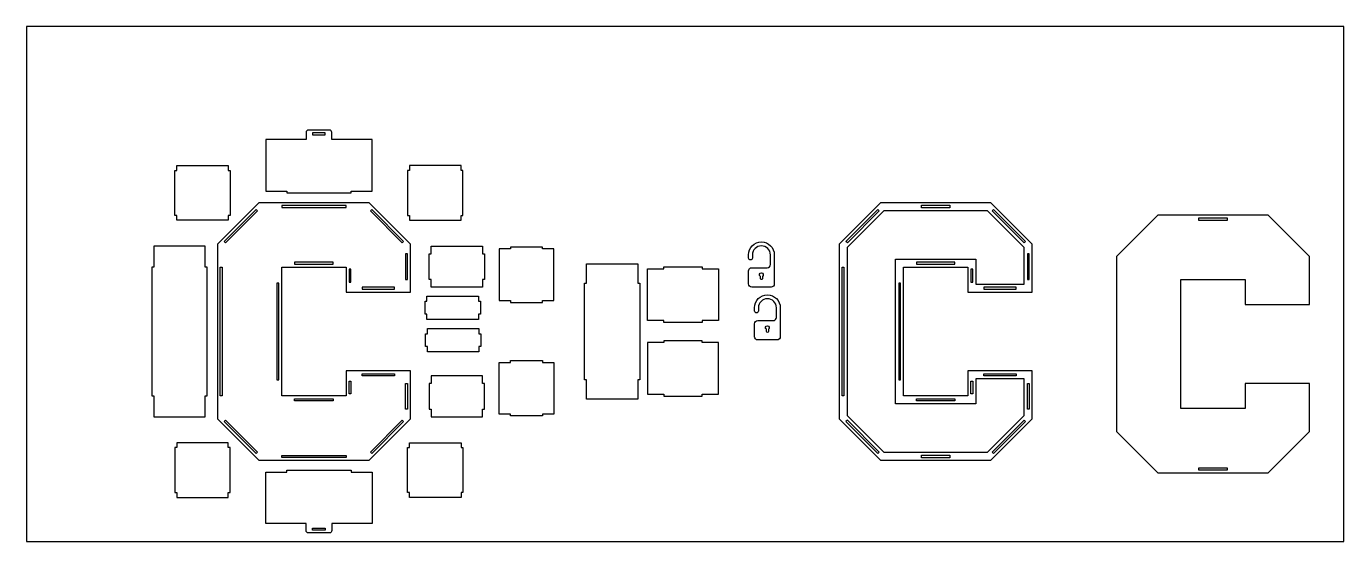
# Model space of a CAD drawing. Header units: millimetres. Extents: x 2959 to 5006, y 423 to 1223.
import ezdxf

# ---------------------------------------------------------------- set-up
doc = ezdxf.new("R2010")
doc.units = ezdxf.units.MM

msp = doc.modelspace()

# ---------------------------------------------------------------- linework, layer by layer
for points in [[(2959.1, 422.6), (5006.2, 422.6), (5006.2, 1222.6), (2959.1, 1222.6)], [(3403.7, 1057.5), (3403.7, 1054), (3423.7, 1054), (3423.7, 1057.5)], [(3272.9, 999.1), (3275.9, 999.1), (3275.9, 929.1), (3272.9, 929.1), (3272.9, 921.7), (3192.9, 921.7), (3192.9, 929.1), (3189.9, 929.1), (3189.9, 999.1), (3192.9, 999.1), (3192.9, 1006.4), (3272.9, 1006.4)], [(3554.6, 999.1), (3551.6, 999.1), (3551.6, 929.1), (3554.6, 929.1), (3554.6, 921.7), (3634.6, 921.7), (3634.6, 929.1), (3637.6, 929.1), (3637.6, 999.1), (3634.6, 999.1), (3634.6, 1006.4), (3554.6, 1006.4)], [(3456, 810.1), (3556, 810.1), (3556, 884.6), (3491.7, 948.9), (3320.3, 948.9), (3256, 884.6), (3256, 613.2), (3320.3, 548.9), (3491.7, 548.9), (3556, 613.2), (3556, 687.7), (3456, 687.7), (3456, 648.9), (3356, 648.9), (3356, 848.9), (3456, 848.9)], [(3356, 941.4), (3456, 941.4), (3456, 944.4), (3356, 944.4)], [(4422.2, 810.1), (4522.2, 810.1), (4522.2, 884.6), (4457.9, 948.9), (4286.5, 948.9), (4222.2, 884.6), (4222.2, 613.2), (4286.5, 548.9), (4457.9, 548.9), (4522.2, 613.2), (4522.2, 687.7), (4422.2, 687.7), (4422.2, 648.9), (4322.2, 648.9), (4322.2, 848.9), (4422.2, 848.9)], [(4350.2, 944.9), (4394.2, 944.9), (4394.2, 940.9), (4350.2, 940.9)], [(3318.2, 936.2), (3268.7, 886.7), (3266.6, 888.8), (3316.1, 938.3)], [(3493.8, 936.2), (3543.3, 886.7), (3545.4, 888.8), (3495.9, 938.3)], [(4284.4, 936.2), (4234.9, 886.7), (4232.8, 888.8), (4282.3, 938.3)], [(4434.7, 822.6), (4509.7, 822.6), (4509.7, 879.4), (4452.7, 936.4), (4291.7, 936.4), (4234.7, 879.4), (4234.7, 618.4), (4291.7, 561.4), (4452.7, 561.4), (4509.7, 618.4), (4509.7, 675.2), (4434.7, 675.2), (4434.7, 636.4), (4309.7, 636.4), (4309.7, 861.4), (4434.7, 861.4)], [(4460, 936.2), (4509.5, 886.7), (4511.6, 888.8), (4462.1, 938.3)], [(4853.3, 790.7), (4953.3, 790.7), (4953.3, 865.1), (4889, 929.4), (4717.6, 929.4), (4653.3, 865.1), (4653.3, 593.7), (4717.6, 529.4), (4889, 529.4), (4953.3, 593.7), (4953.3, 668.2), (4853.3, 668.2), (4853.3, 629.4), (4753.3, 629.4), (4753.3, 829.4), (4853.3, 829.4)], [(4781.3, 925.4), (4825.3, 925.4), (4825.3, 921.4), (4781.3, 921.4)], [(3157.2, 848.9), (3154.2, 848.9), (3154.2, 648.9), (3157.2, 648.9), (3157.2, 616.3), (3237.2, 616.3), (3237.2, 648.9), (3240.2, 648.9), (3240.2, 848.9), (3237.2, 848.9), (3237.2, 881.5), (3157.2, 881.5)], [(3588, 869.5), (3588, 881.5), (3668, 881.5), (3668, 869.5), (3671, 869.5), (3671, 829.5), (3668, 829.5), (3668, 817.6), (3588, 817.6), (3588, 829.5), (3585, 829.5), (3585, 869.5)], [(3548.5, 829.5), (3551.5, 829.5), (3551.5, 869.5), (3548.5, 869.5)], [(3711.4, 797), (3711.4, 794), (3761.4, 794), (3761.4, 797), (3778.9, 797), (3778.9, 877), (3761.4, 877), (3761.4, 880), (3711.4, 880), (3711.4, 877), (3693.9, 877), (3693.9, 797)], [(4514.7, 829.5), (4517.7, 829.5), (4517.7, 869.5), (4514.7, 869.5)], [(3260.5, 648.9), (3260.5, 848.9), (3263.5, 848.9), (3263.5, 648.9)], [(3376, 853.4), (3436, 853.4), (3436, 856.4), (3376, 856.4)], [(3460.5, 845.7), (3460.5, 825.7), (3463.5, 825.7), (3463.5, 845.7)], [(3829.5, 673.9), (3826.5, 673.9), (3826.5, 823.9), (3829.5, 823.9), (3829.5, 853.9), (3909.5, 853.9), (3909.5, 823.9), (3912.5, 823.9), (3912.5, 673.9), (3909.5, 673.9), (3909.5, 643.9), (3829.5, 643.9)], [(3949.5, 846.1), (3949.5, 849.1), (4009.5, 849.1), (4009.5, 846.1), (4034.5, 846.1), (4034.5, 766.1), (4009.5, 766.1), (4009.5, 763.1), (3949.5, 763.1), (3949.5, 766.1), (3924.5, 766.1), (3924.5, 846.1)], [(4226.7, 648.9), (4226.7, 848.9), (4229.7, 848.9), (4229.7, 648.9)], [(4342.2, 853.4), (4402.2, 853.4), (4402.2, 856.4), (4342.2, 856.4)], [(4426.7, 845.7), (4426.7, 825.7), (4429.7, 825.7), (4429.7, 845.7)], [(3348.5, 823.9), (3348.5, 673.9), (3351.5, 673.9), (3351.5, 823.9)], [(4314.7, 823.9), (4314.7, 673.9), (4317.7, 673.9), (4317.7, 823.9)], [(3481, 814.6), (3531, 814.6), (3531, 817.6), (3481, 817.6)], [(3581.7, 795.8), (3581.7, 803.9), (3661.7, 803.9), (3661.7, 795.8), (3664.7, 795.8), (3664.7, 775.8), (3661.7, 775.8), (3661.7, 767.6), (3581.7, 767.6), (3581.7, 775.8), (3578.7, 775.8), (3578.7, 795.8)], [(4447.2, 814.6), (4497.2, 814.6), (4497.2, 817.6), (4447.2, 817.6)], [(3582.3, 745.5), (3582.3, 753.6), (3662.3, 753.6), (3662.3, 745.5), (3665.3, 745.5), (3665.3, 725.5), (3662.3, 725.5), (3662.3, 717.3), (3582.3, 717.3), (3582.3, 725.5), (3579.3, 725.5), (3579.3, 745.5)], [(3949.5, 651.6), (3949.5, 648.6), (4009.5, 648.6), (4009.5, 651.6), (4034.5, 651.6), (4034.5, 731.6), (4009.5, 731.6), (4009.5, 734.6), (3949.5, 734.6), (3949.5, 731.6), (3924.5, 731.6), (3924.5, 651.6)], [(3711.4, 700.7), (3711.4, 703.7), (3761.4, 703.7), (3761.4, 700.7), (3778.9, 700.7), (3778.9, 620.7), (3761.4, 620.7), (3761.4, 617.7), (3711.4, 617.7), (3711.4, 620.7), (3693.9, 620.7), (3693.9, 700.7)], [(3481, 683.2), (3531, 683.2), (3531, 680.2), (3481, 680.2)], [(3588, 628.2), (3588, 616.3), (3668, 616.3), (3668, 628.2), (3671, 628.2), (3671, 668.2), (3668, 668.2), (3668, 680.2), (3588, 680.2), (3588, 668.2), (3585, 668.2), (3585, 628.2)], [(4447.2, 683.2), (4497.2, 683.2), (4497.2, 680.2), (4447.2, 680.2)], [(3460.5, 652), (3460.5, 672), (3463.5, 672), (3463.5, 652)], [(3548.5, 668.2), (3551.5, 668.2), (3551.5, 628.2), (3548.5, 628.2)], [(4426.7, 652), (4426.7, 672), (4429.7, 672), (4429.7, 652)], [(4514.7, 668.2), (4517.7, 668.2), (4517.7, 628.2), (4514.7, 628.2)], [(3376, 644.4), (3436, 644.4), (3436, 641.4), (3376, 641.4)], [(4342.2, 644.4), (4402.2, 644.4), (4402.2, 641.4), (4342.2, 641.4)], [(3318.2, 561.6), (3268.7, 611.1), (3266.6, 609), (3316.1, 559.5)], [(3493.8, 561.6), (3543.3, 611.1), (3545.4, 609), (3495.9, 559.5)], [(4284.4, 561.6), (4234.9, 611.1), (4232.8, 609), (4282.3, 559.5)], [(4460, 561.6), (4509.5, 611.1), (4511.6, 609), (4462.1, 559.5)], [(3272.9, 498.7), (3275.9, 498.7), (3275.9, 568.7), (3272.9, 568.7), (3272.9, 576), (3192.9, 576), (3192.9, 568.7), (3189.9, 568.7), (3189.9, 498.7), (3192.9, 498.7), (3192.9, 491.3), (3272.9, 491.3)], [(3554.6, 498.7), (3551.6, 498.7), (3551.6, 568.7), (3554.6, 568.7), (3554.6, 576), (3634.6, 576), (3634.6, 568.7), (3637.6, 568.7), (3637.6, 498.7), (3634.6, 498.7), (3634.6, 491.3), (3554.6, 491.3)], [(3356, 556.4), (3456, 556.4), (3456, 553.4), (3356, 553.4)], [(4350.2, 556.9), (4394.2, 556.9), (4394.2, 552.9), (4350.2, 552.9)], [(4781.3, 537.4), (4825.3, 537.4), (4825.3, 533.4), (4781.3, 533.4)], [(3403.7, 440.2), (3403.7, 443.7), (3423.7, 443.7), (3423.7, 440.2)]]:
    msp.add_lwpolyline(points, close=True)
for points in [[(3430.2, 1061.5), (3397.2, 1061.5, 0.414214), (3393.7, 1058), (3393.7, 1047), (3331.1, 1047), (3331.1, 967), (3363.7, 967), (3363.7, 964), (3463.7, 964), (3463.7, 967), (3496.3, 967), (3496.3, 1047), (3433.7, 1047), (3433.7, 1058, 0.414214)], [(4081.4, 862.9), (4081.4, 867.9, -1), (4121.4, 867.9), (4121.4, 847.9), (4121.4, 822.9, -0.414214), (4116.4, 817.9), (4086.4, 817.9, -0.414214), (4081.4, 822.9), (4081.4, 842.9, -0.414214), (4086.4, 847.9), (4110.4, 847.9, 0.414214), (4115.4, 852.9), (4115.4, 867.9, 1), (4087.4, 867.9), (4087.4, 862.9, -1)], [(4102.9, 834.5), (4102.9, 830.9, -1), (4099.9, 830.9), (4099.9, 834.5, -3.732051)], [(4090.7, 780.8), (4090.7, 785.8, -1), (4130.7, 785.8), (4130.7, 765.8), (4130.7, 740.8, -0.414214), (4125.7, 735.8), (4095.7, 735.8, -0.414214), (4090.7, 740.8), (4090.7, 760.8, -0.414214), (4095.7, 765.8), (4119.7, 765.8, 0.414214), (4124.7, 770.8), (4124.7, 785.8, 1), (4096.7, 785.8), (4096.7, 780.8, -1)], [(4112.2, 752.3), (4112.2, 748.8, -1), (4109.2, 748.8), (4109.2, 752.3, -3.732051)], [(3430.2, 436.2), (3397.2, 436.2, -0.414214), (3393.7, 439.7), (3393.7, 450.7), (3331.1, 450.7), (3331.1, 530.7), (3363.7, 530.7), (3363.7, 533.7), (3463.7, 533.7), (3463.7, 530.7), (3496.3, 530.7), (3496.3, 450.7), (3433.7, 450.7), (3433.7, 439.7, -0.414214)]]:
    msp.add_lwpolyline(points, format="xyb", close=True)

doc.saveas('drawing.dxf')
